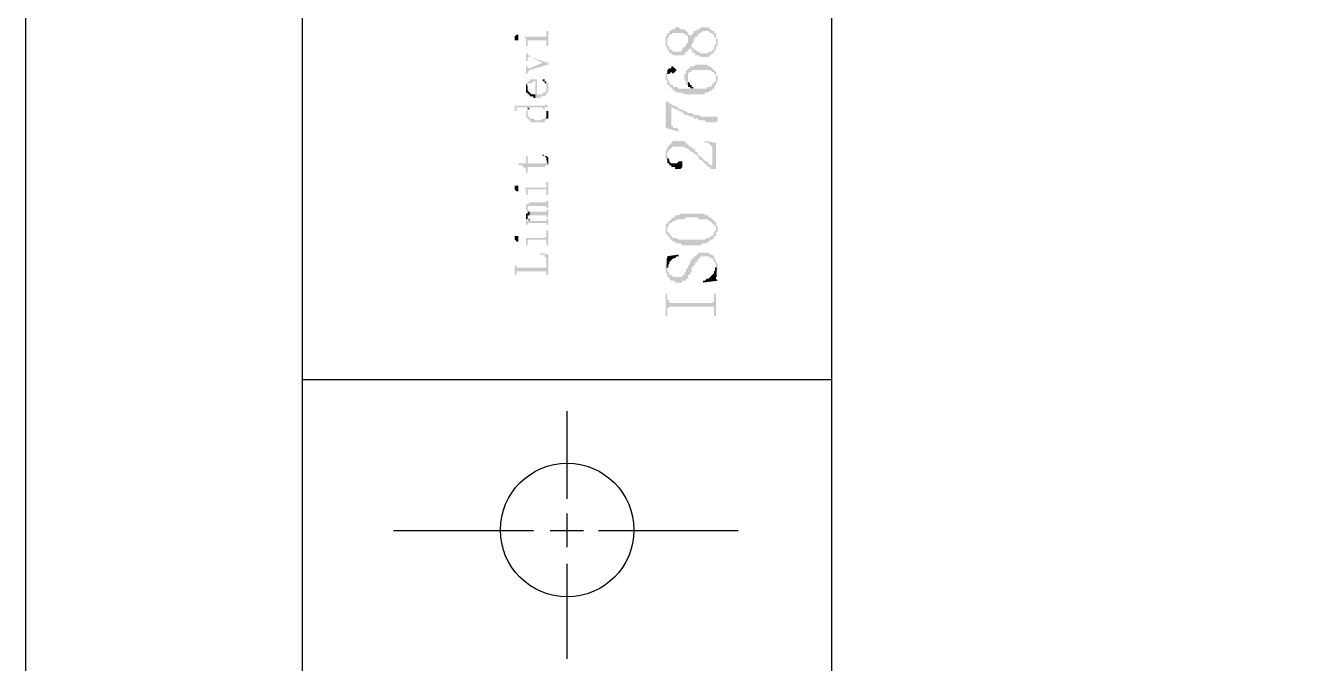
# Model space of a CAD drawing. Header units: millimetres. Extents: x 1448 to 2566, y 1057 to 1416.
# Drawn here: x 2146.13 to 2176.94, y 1303.94 to 1319.4 of the extents above; entities that cross this region are included whole.
import ezdxf

# ---------------------------------------------------------------- set-up
doc = ezdxf.new("R2010")
doc.units = ezdxf.units.MM

msp = doc.modelspace()

# ---------------------------------------------------------------- hatches: boundary and pattern name
at = {"transparency": 33554559}
for points in [[(2157.97953, 1319.08357), (2157.97953, 1319.03843), (2158.0698, 1319.03843), (2158.0698, 1319.08357), (2158.0698, 1319.1287), (2158.0698, 1319.17383), (2158.02466, 1319.17383), (2157.97953, 1319.1287), (2157.97953, 1319.1287)], [(2158.20519, 1319.1287), (2158.20519, 1319.1287), (2158.25033, 1319.08357), (2158.25033, 1319.03843), (2158.25033, 1318.9933), (2158.25033, 1318.90304), (2158.29546, 1318.90304), (2158.29546, 1319.03843), (2158.74678, 1319.03843), (2158.74678, 1318.90304), (2158.79191, 1318.90304), (2158.79191, 1319.2641), (2158.74678, 1319.2641), (2158.74678, 1319.17383), (2158.74678, 1319.1287), (2158.70165, 1319.1287)], [(2161.63524, 1318.9933), (2161.63524, 1318.90304), (2161.68037, 1318.85791), (2161.68037, 1318.81277), (2161.68037, 1318.81277), (2161.7255, 1318.76764), (2161.7255, 1318.72251), (2161.77064, 1318.72251), (2161.81577, 1318.67738), (2162.08656, 1318.67738), (2162.08656, 1318.72251), (2162.13169, 1318.72251), (2162.13169, 1318.76764), (2162.17682, 1318.76764), (2162.17682, 1318.81277), (2162.22196, 1318.81277), (2162.22196, 1318.85791), (2162.22196, 1318.85791), (2162.26709, 1318.81277), (2162.26709, 1318.94817), (2162.26709, 1318.94817), (2162.31222, 1318.9933), (2162.31222, 1319.08357), (2162.35735, 1319.08357), (2162.35735, 1319.1287), (2162.40249, 1319.1287), (2162.40249, 1319.17383), (2162.44762, 1319.17383), (2162.44762, 1319.21896), (2162.49275, 1319.21896), (2162.53788, 1319.2641), (2162.67328, 1319.2641), (2162.71841, 1319.21896), (2162.76354, 1319.21896), (2162.76354, 1319.17383), (2162.80868, 1319.17383), (2162.80868, 1319.1287), (2162.80868, 1319.1287), (2162.85381, 1319.08357), (2162.85381, 1318.81277), (2162.85381, 1318.90304), (2162.89894, 1318.90304), (2162.89894, 1319.08357), (2162.85381, 1319.08357), (2162.85381, 1319.21896), (2162.80868, 1319.21896), (2162.80868, 1319.2641), (2162.76354, 1319.2641), (2162.71841, 1319.30923), (2162.71841, 1319.30923), (2162.67328, 1319.35436), (2162.49275, 1319.35436), (2162.44762, 1319.30923), (2162.40249, 1319.30923), (2162.35735, 1319.2641), (2162.31222, 1319.2641), (2162.31222, 1319.21896), (2162.26709, 1319.17383), (2162.26709, 1319.17383), (2162.22196, 1319.1287), (2162.22196, 1319.17383), (2162.17682, 1319.08357), (2162.17682, 1319.03843), (2162.17682, 1318.9933), (2162.13169, 1318.94817), (2162.13169, 1318.90304), (2162.08656, 1318.90304), (2162.08656, 1318.85791), (2162.04143, 1318.85791), (2162.04143, 1318.81277), (2161.9963, 1318.76764), (2161.81577, 1318.76764), (2161.77064, 1318.81277), (2161.7255, 1318.81277), (2161.7255, 1318.90304), (2161.68037, 1318.90304), (2161.68037, 1319.17383), (2161.68037, 1319.17383), (2161.63524, 1319.1287), (2161.63524, 1319.03843)], [(2161.68037, 1319.17383), (2161.68037, 1318.9933), (2161.68037, 1319.08357), (2161.7255, 1319.1287), (2161.7255, 1319.17383), (2161.77064, 1319.17383), (2161.81577, 1319.21896), (2162.08656, 1319.21896), (2162.08656, 1319.17383), (2162.13169, 1319.17383), (2162.17682, 1319.1287), (2162.17682, 1319.08357), (2162.17682, 1319.08357), (2162.22196, 1319.17383), (2162.17682, 1319.17383), (2162.17682, 1319.21896), (2162.13169, 1319.2641), (2162.13169, 1319.2641), (2162.08656, 1319.30923), (2161.9963, 1319.30923), (2161.95116, 1319.35436), (2161.8609, 1319.35436), (2161.8609, 1319.30923), (2161.77064, 1319.30923), (2161.77064, 1319.2641), (2161.7255, 1319.2641), (2161.7255, 1319.21896), (2161.68037, 1319.21896)], [(2162.26709, 1318.81277), (2162.26709, 1318.76764), (2162.31222, 1318.76764), (2162.31222, 1318.72251), (2162.35735, 1318.72251), (2162.35735, 1318.67738), (2162.44762, 1318.67738), (2162.49275, 1318.63225), (2162.67328, 1318.63225), (2162.71841, 1318.67738), (2162.71841, 1318.67738), (2162.76354, 1318.72251), (2162.80868, 1318.72251), (2162.80868, 1318.76764), (2162.80868, 1318.76764), (2162.85381, 1318.81277), (2162.85381, 1318.9933), (2162.85381, 1318.94817), (2162.85381, 1318.94817), (2162.80868, 1318.90304), (2162.80868, 1318.81277), (2162.76354, 1318.81277), (2162.76354, 1318.76764), (2162.67328, 1318.76764), (2162.67328, 1318.72251), (2162.49275, 1318.72251), (2162.44762, 1318.76764), (2162.40249, 1318.76764), (2162.35735, 1318.81277), (2162.31222, 1318.81277), (2162.31222, 1318.85791), (2162.26709, 1318.85791), (2162.26709, 1318.90304)], [(2158.25033, 1318.72251), (2158.25033, 1318.54198), (2158.29546, 1318.54198), (2158.29546, 1318.58711), (2158.29546, 1318.63225), (2158.34059, 1318.63225), (2158.65652, 1318.49685), (2158.65652, 1318.49685), (2158.79191, 1318.45172), (2158.79191, 1318.49685), (2158.34059, 1318.63225), (2158.34059, 1318.67738), (2158.29546, 1318.67738), (2158.29546, 1318.72251), (2158.29546, 1318.72251)], [(2158.25033, 1318.40658), (2158.25033, 1318.22606), (2158.29546, 1318.22606), (2158.29546, 1318.27119), (2158.29546, 1318.27119), (2158.34059, 1318.31632), (2158.79191, 1318.45172), (2158.65652, 1318.49685), (2158.34059, 1318.36145), (2158.29546, 1318.36145), (2158.29546, 1318.40658), (2158.29546, 1318.40658)], [(2161.63524, 1318.18092), (2161.63524, 1318.09066), (2161.63524, 1318.09066), (2161.68037, 1318.04553), (2161.68037, 1317.95526), (2161.7255, 1317.95526), (2161.7255, 1317.91013), (2161.77064, 1317.91013), (2161.77064, 1317.865), (2161.81577, 1317.865), (2161.81577, 1317.81987), (2161.8609, 1317.81987), (2161.90603, 1317.77473), (2162.04143, 1317.77473), (2162.08656, 1317.7296), (2162.58301, 1317.7296), (2162.58301, 1317.77473), (2162.67328, 1317.77473), (2162.71841, 1317.81987), (2162.76354, 1317.81987), (2162.76354, 1317.865), (2162.80868, 1317.865), (2162.80868, 1317.91013), (2162.85381, 1317.95526), (2162.85381, 1318.13579), (2162.85381, 1318.04553), (2162.80868, 1318.04553), (2162.80868, 1318.00039), (2162.76354, 1318.00039), (2162.76354, 1317.95526), (2162.71841, 1317.91013), (2162.62815, 1317.91013), (2162.62815, 1317.865), (2162.35735, 1317.865), (2162.31222, 1317.91013), (2162.26709, 1317.865), (2161.95116, 1317.865), (2161.90603, 1317.91013), (2161.81577, 1317.91013), (2161.81577, 1317.95526), (2161.77064, 1317.95526), (2161.7255, 1318.00039), (2161.7255, 1318.04553), (2161.68037, 1318.09066), (2161.68037, 1318.13579), (2161.68037, 1318.31632), (2161.68037, 1318.27119), (2161.63524, 1318.22606), (2161.63524, 1318.22606)], [(2161.68037, 1318.31632), (2161.68037, 1318.13579), (2161.68037, 1318.22606), (2161.7255, 1318.22606), (2161.77064, 1318.27119), (2161.77064, 1318.27119), (2161.81577, 1318.22606), (2161.81577, 1318.22606), (2161.8609, 1318.27119), (2161.8609, 1318.27119), (2161.90603, 1318.31632), (2161.8609, 1318.36145), (2161.8609, 1318.36145), (2161.81577, 1318.40658), (2161.77064, 1318.40658), (2161.77064, 1318.36145), (2161.7255, 1318.36145)], [(2162.08656, 1318.13579), (2162.08656, 1318.09066), (2162.08656, 1318.09066), (2162.13169, 1318.04553), (2162.13169, 1317.95526), (2162.17682, 1317.95526), (2162.17682, 1318.18092), (2162.17682, 1318.22606), (2162.22196, 1318.27119), (2162.26709, 1318.27119), (2162.26709, 1318.31632), (2162.71841, 1318.31632), (2162.76354, 1318.27119), (2162.80868, 1318.27119), (2162.80868, 1318.22606), (2162.85381, 1318.18092), (2162.85381, 1318.13579), (2162.85381, 1317.95526), (2162.85381, 1318.00039), (2162.89894, 1318.04553), (2162.89894, 1318.09066), (2162.89894, 1318.18092), (2162.85381, 1318.18092), (2162.85381, 1318.27119), (2162.80868, 1318.31632), (2162.80868, 1318.31632), (2162.76354, 1318.36145), (2162.76354, 1318.36145), (2162.71841, 1318.40658), (2162.67328, 1318.40658), (2162.62815, 1318.45172), (2162.35735, 1318.45172), (2162.31222, 1318.40658), (2162.22196, 1318.40658), (2162.22196, 1318.36145), (2162.17682, 1318.36145), (2162.17682, 1318.31632), (2162.13169, 1318.31632), (2162.13169, 1318.22606), (2162.08656, 1318.22606), (2162.08656, 1318.18092)], [(2158.25033, 1318.00039), (2158.29546, 1317.91013), (2158.29546, 1317.95526), (2158.29546, 1318.00039), (2158.38572, 1318.00039), (2158.43085, 1318.04553), (2158.47599, 1318.04553), (2158.47599, 1317.63934), (2158.61138, 1317.63934), (2158.61138, 1317.68447), (2158.70165, 1317.68447), (2158.74678, 1317.7296), (2158.74678, 1317.77473), (2158.79191, 1317.77473), (2158.79191, 1317.81987), (2158.79191, 1317.865), (2158.79191, 1317.91013), (2158.79191, 1317.95526), (2158.79191, 1318.00039), (2158.74678, 1318.00039), (2158.74678, 1317.91013), (2158.74678, 1317.865), (2158.74678, 1317.81987), (2158.74678, 1317.81987), (2158.70165, 1317.77473), (2158.65652, 1317.77473), (2158.65652, 1317.7296), (2158.52112, 1317.7296), (2158.52112, 1318.09066), (2158.34059, 1318.09066), (2158.34059, 1318.04553), (2158.29546, 1318.04553), (2158.29546, 1318.00039), (2158.29546, 1318.00039)], [(2158.25033, 1317.865), (2158.25033, 1317.81987), (2158.25033, 1317.77473), (2158.29546, 1317.77473), (2158.29546, 1317.7296), (2158.34059, 1317.7296), (2158.34059, 1317.68447), (2158.43085, 1317.68447), (2158.43085, 1317.63934), (2158.47599, 1317.63934), (2158.47599, 1317.7296), (2158.38572, 1317.7296), (2158.34059, 1317.77473), (2158.34059, 1317.77473), (2158.29546, 1317.81987), (2158.29546, 1317.91013), (2158.25033, 1318.00039), (2158.25033, 1317.95526), (2158.25033, 1317.91013)], [(2158.65652, 1318.09066), (2158.65652, 1318.04553), (2158.70165, 1318.04553), (2158.70165, 1318.00039), (2158.74678, 1318.00039), (2158.74678, 1317.95526), (2158.74678, 1317.91013), (2158.74678, 1318.04553), (2158.70165, 1318.04553), (2158.70165, 1318.09066)], [(2162.17682, 1317.95526), (2162.17682, 1317.91013), (2162.22196, 1317.91013), (2162.26709, 1317.865), (2162.26709, 1317.865), (2162.31222, 1317.91013), (2162.26709, 1317.91013), (2162.26709, 1317.95526), (2162.22196, 1317.95526), (2162.22196, 1318.00039), (2162.22196, 1318.00039), (2162.17682, 1318.04553), (2162.17682, 1318.13579)], [(2157.9344, 1317.45881), (2157.97953, 1317.45881), (2157.97953, 1317.41368), (2157.97953, 1317.32341), (2158.02466, 1317.32341), (2158.02466, 1317.36854), (2158.02466, 1317.41368), (2158.29546, 1317.41368), (2158.34059, 1317.36854), (2158.34059, 1317.41368), (2158.65652, 1317.41368), (2158.65652, 1317.36854), (2158.70165, 1317.36854), (2158.70165, 1317.41368), (2158.79191, 1317.41368), (2158.79191, 1317.45881), (2158.74678, 1317.45881), (2158.74678, 1317.50394), (2158.74678, 1317.54907), (2158.74678, 1317.50394), (2158.74678, 1317.50394), (2158.70165, 1317.45881), (2158.70165, 1317.45881)], [(2158.25033, 1317.27828), (2158.25033, 1317.23315), (2158.25033, 1317.18802), (2158.25033, 1317.18802), (2158.29546, 1317.14288), (2158.29546, 1317.14288), (2158.34059, 1317.09775), (2158.34059, 1317.09775), (2158.38572, 1317.05262), (2158.70165, 1317.05262), (2158.70165, 1317.09775), (2158.74678, 1317.09775), (2158.74678, 1317.27828), (2158.74678, 1317.23315), (2158.74678, 1317.18802), (2158.70165, 1317.18802), (2158.70165, 1317.14288), (2158.65652, 1317.14288), (2158.61138, 1317.09775), (2158.47599, 1317.09775), (2158.43085, 1317.14288), (2158.34059, 1317.14288), (2158.34059, 1317.18802), (2158.29546, 1317.18802), (2158.29546, 1317.23315), (2158.29546, 1317.36854), (2158.25033, 1317.32341)], [(2158.29546, 1317.36854), (2158.29546, 1317.27828), (2158.29546, 1317.32341), (2158.29546, 1317.36854), (2158.34059, 1317.36854), (2158.29546, 1317.41368)], [(2158.70165, 1317.36854), (2158.74678, 1317.36854), (2158.74678, 1317.32341), (2158.74678, 1317.27828), (2158.74678, 1317.14288), (2158.79191, 1317.14288), (2158.79191, 1317.18802), (2158.79191, 1317.23315), (2158.79191, 1317.27828), (2158.79191, 1317.32341), (2158.74678, 1317.32341), (2158.74678, 1317.36854), (2158.70165, 1317.36854), (2158.70165, 1317.41368)], [(2161.63524, 1317.54907), (2161.63524, 1316.91722), (2161.95116, 1316.82696), (2161.95116, 1316.87209), (2161.95116, 1316.87209), (2161.90603, 1316.91722), (2161.81577, 1316.91722), (2161.81577, 1316.96236), (2161.77064, 1316.96236), (2161.77064, 1317.41368), (2161.7255, 1317.50394), (2161.7255, 1317.54907)], [(2161.7255, 1317.50394), (2161.77064, 1317.41368), (2161.81577, 1317.41368), (2161.8609, 1317.36854), (2161.90603, 1317.36854), (2161.95116, 1317.32341), (2161.9963, 1317.32341), (2162.04143, 1317.27828), (2162.08656, 1317.27828), (2162.08656, 1317.23315), (2162.17682, 1317.23315), (2162.22196, 1317.18802), (2162.31222, 1317.18802), (2162.31222, 1317.14288), (2162.40249, 1317.14288), (2162.44762, 1317.09775), (2162.58301, 1317.09775), (2162.62815, 1317.05262), (2162.85381, 1317.05262), (2162.89894, 1317.09775), (2162.89894, 1317.18802), (2162.49275, 1317.18802), (2162.44762, 1317.23315), (2162.31222, 1317.23315), (2162.26709, 1317.27828), (2162.17682, 1317.27828), (2162.13169, 1317.32341), (2162.08656, 1317.32341), (2162.04143, 1317.36854), (2161.95116, 1317.36854), (2161.95116, 1317.41368), (2161.90603, 1317.41368), (2161.8609, 1317.45881), (2161.81577, 1317.45881), (2161.77064, 1317.50394)], [(2161.63524, 1316.28537), (2161.63524, 1316.14998), (2161.68037, 1316.14998), (2161.68037, 1316.10484), (2161.68037, 1316.28537), (2161.68037, 1316.3305), (2161.7255, 1316.37564), (2161.7255, 1316.37564), (2161.77064, 1316.42077), (2161.77064, 1316.42077), (2161.81577, 1316.4659), (2162.08656, 1316.4659), (2162.13169, 1316.42077), (2162.17682, 1316.42077), (2162.22196, 1316.37564), (2162.22196, 1316.37564), (2162.26709, 1316.3305), (2162.31222, 1316.3305), (2162.31222, 1316.28537), (2162.35735, 1316.28537), (2162.40249, 1316.24024), (2162.40249, 1316.24024), (2162.44762, 1316.19511), (2162.44762, 1316.14998), (2162.49275, 1316.14998), (2162.53788, 1316.10484), (2162.53788, 1316.10484), (2162.58301, 1316.05971), (2162.58301, 1316.05971), (2162.62815, 1316.01458), (2162.62815, 1316.01458), (2162.67328, 1315.96945), (2162.71841, 1315.96945), (2162.71841, 1315.92432), (2162.76354, 1315.92432), (2162.76354, 1316.01458), (2162.71841, 1316.01458), (2162.67328, 1316.05971), (2162.62815, 1316.10484), (2162.58301, 1316.10484), (2162.58301, 1316.14998), (2162.53788, 1316.14998), (2162.53788, 1316.19511), (2162.49275, 1316.19511), (2162.49275, 1316.24024), (2162.44762, 1316.24024), (2162.40249, 1316.28537), (2162.40249, 1316.3305), (2162.35735, 1316.3305), (2162.35735, 1316.37564), (2162.31222, 1316.42077), (2162.26709, 1316.42077), (2162.26709, 1316.4659), (2162.22196, 1316.4659), (2162.17682, 1316.51103), (2162.17682, 1316.51103), (2162.13169, 1316.55617), (2162.13169, 1316.55617), (2162.08656, 1316.6013), (2161.81577, 1316.6013), (2161.77064, 1316.55617), (2161.77064, 1316.55617), (2161.7255, 1316.51103), (2161.7255, 1316.51103), (2161.68037, 1316.4659), (2161.68037, 1316.42077), (2161.63524, 1316.37564), (2161.63524, 1316.3305), (2161.63524, 1316.3305)], [(2162.58301, 1316.6013), (2162.58301, 1316.55617), (2162.67328, 1316.55617), (2162.71841, 1316.51103), (2162.71841, 1316.51103), (2162.76354, 1316.4659), (2162.76354, 1315.92432), (2162.85381, 1315.92432), (2162.85381, 1316.55617)], [(2158.0698, 1316.05971), (2158.0698, 1316.01458), (2158.16006, 1316.01458), (2158.20519, 1315.96945), (2158.20519, 1315.96945), (2158.25033, 1315.92432), (2158.25033, 1315.87918), (2158.25033, 1315.83405), (2158.29546, 1315.83405), (2158.29546, 1315.96945), (2158.70165, 1315.96945), (2158.74678, 1316.01458), (2158.79191, 1316.01458), (2158.74678, 1316.14998), (2158.74678, 1316.10484), (2158.74678, 1316.05971), (2158.29546, 1316.05971), (2158.29546, 1316.24024), (2158.25033, 1316.24024), (2158.25033, 1316.05971)], [(2158.65652, 1316.24024), (2158.70165, 1316.24024), (2158.74678, 1316.19511), (2158.74678, 1316.14998), (2158.74678, 1316.14998), (2158.79191, 1316.01458), (2158.79191, 1316.05971), (2158.79191, 1316.10484), (2158.79191, 1316.14998), (2158.79191, 1316.19511), (2158.79191, 1316.19511), (2158.74678, 1316.24024), (2158.70165, 1316.24024), (2158.65652, 1316.28537), (2158.65652, 1316.28537)], [(2161.68037, 1316.10484), (2161.68037, 1316.05971), (2161.7255, 1316.05971), (2161.7255, 1316.01458), (2161.77064, 1316.01458), (2161.77064, 1315.96945), (2161.8609, 1315.96945), (2161.8609, 1315.92432), (2161.9963, 1315.92432), (2162.04143, 1315.96945), (2162.04143, 1316.05971), (2162.04143, 1316.10484), (2161.95116, 1316.10484), (2161.90603, 1316.05971), (2161.77064, 1316.05971), (2161.7255, 1316.10484), (2161.7255, 1316.14998), (2161.68037, 1316.19511), (2161.68037, 1316.24024)], [(2157.97953, 1315.47299), (2157.97953, 1315.42786), (2157.97953, 1315.42786), (2158.02466, 1315.38273), (2158.0698, 1315.38273), (2158.0698, 1315.42786), (2158.0698, 1315.47299), (2158.0698, 1315.51813), (2157.97953, 1315.51813)], [(2158.20519, 1315.47299), (2158.20519, 1315.47299), (2158.25033, 1315.42786), (2158.25033, 1315.38273), (2158.25033, 1315.3376), (2158.25033, 1315.29246), (2158.29546, 1315.29246), (2158.29546, 1315.38273), (2158.29546, 1315.42786), (2158.74678, 1315.42786), (2158.74678, 1315.38273), (2158.74678, 1315.29246), (2158.79191, 1315.29246), (2158.79191, 1315.60839), (2158.74678, 1315.60839), (2158.74678, 1315.51813), (2158.74678, 1315.47299), (2158.70165, 1315.47299)], [(2158.25033, 1314.97654), (2158.25033, 1314.93141), (2158.25033, 1314.93141), (2158.29546, 1314.88628), (2158.34059, 1314.88628), (2158.34059, 1314.79601), (2158.74678, 1314.79601), (2158.74678, 1314.75088), (2158.79191, 1314.75088), (2158.79191, 1314.93141), (2158.74678, 1314.93141), (2158.74678, 1314.88628), (2158.34059, 1314.88628), (2158.29546, 1314.93141), (2158.29546, 1314.97654), (2158.29546, 1315.0668), (2158.25033, 1315.0668), (2158.25033, 1315.02167)], [(2158.25033, 1314.79601), (2158.25033, 1314.75088), (2158.25033, 1314.70575), (2158.29546, 1314.70575), (2158.29546, 1314.79601), (2158.34059, 1314.79601), (2158.34059, 1314.88628), (2158.29546, 1314.88628), (2158.29546, 1314.84114), (2158.25033, 1314.84114)], [(2158.29546, 1315.0668), (2158.29546, 1314.97654), (2158.29546, 1315.02167), (2158.74678, 1315.02167), (2158.74678, 1314.97654), (2158.79191, 1314.97654), (2158.79191, 1315.15707), (2158.74678, 1315.15707), (2158.74678, 1315.11194), (2158.34059, 1315.11194)], [(2158.25033, 1314.66061), (2158.25033, 1314.61548), (2158.25033, 1314.57035), (2158.29546, 1314.57035), (2158.29546, 1314.61548), (2158.74678, 1314.61548), (2158.74678, 1314.57035), (2158.79191, 1314.57035), (2158.79191, 1314.70575), (2158.74678, 1314.70575), (2158.74678, 1314.66061), (2158.34059, 1314.66061), (2158.34059, 1314.70575), (2158.34059, 1314.66061)], [(2158.29546, 1314.70575), (2158.29546, 1314.70575), (2158.34059, 1314.66061), (2158.34059, 1314.70575), (2158.29546, 1314.70575), (2158.29546, 1314.75088), (2158.29546, 1314.75088)], [(2161.63524, 1314.48009), (2161.63524, 1314.34469), (2161.68037, 1314.34469), (2161.68037, 1314.29956), (2161.7255, 1314.29956), (2161.7255, 1314.25442), (2161.77064, 1314.20929), (2161.77064, 1314.20929), (2161.81577, 1314.16416), (2161.8609, 1314.16416), (2161.90603, 1314.11903), (2161.9963, 1314.11903), (2162.04143, 1314.0739), (2162.49275, 1314.0739), (2162.53788, 1314.11903), (2162.62815, 1314.11903), (2162.67328, 1314.16416), (2162.67328, 1314.16416), (2162.71841, 1314.20929), (2162.76354, 1314.20929), (2162.80868, 1314.25442), (2162.80868, 1314.29956), (2162.85381, 1314.29956), (2162.85381, 1314.38982), (2162.89894, 1314.38982), (2162.89894, 1314.48009), (2162.89894, 1314.52522), (2162.85381, 1314.57035), (2162.85381, 1314.61548), (2162.85381, 1314.48009), (2162.85381, 1314.43495), (2162.80868, 1314.38982), (2162.80868, 1314.34469), (2162.76354, 1314.29956), (2162.71841, 1314.29956), (2162.71841, 1314.25442), (2162.62815, 1314.25442), (2162.58301, 1314.20929), (2161.95116, 1314.20929), (2161.90603, 1314.25442), (2161.81577, 1314.25442), (2161.77064, 1314.29956), (2161.77064, 1314.29956), (2161.7255, 1314.34469), (2161.7255, 1314.38982), (2161.68037, 1314.38982), (2161.68037, 1314.61548), (2161.68037, 1314.61548), (2161.63524, 1314.57035)], [(2161.68037, 1314.61548), (2161.68037, 1314.48009), (2161.68037, 1314.52522), (2161.68037, 1314.52522), (2161.7255, 1314.57035), (2161.7255, 1314.61548), (2161.77064, 1314.61548), (2161.81577, 1314.66061), (2161.8609, 1314.66061), (2161.90603, 1314.70575), (2162.08656, 1314.70575), (2162.13169, 1314.75088), (2162.40249, 1314.75088), (2162.44762, 1314.70575), (2162.67328, 1314.70575), (2162.67328, 1314.66061), (2162.71841, 1314.66061), (2162.76354, 1314.61548), (2162.76354, 1314.61548), (2162.80868, 1314.57035), (2162.80868, 1314.57035), (2162.85381, 1314.52522), (2162.85381, 1314.48009), (2162.85381, 1314.61548), (2162.80868, 1314.66061), (2162.80868, 1314.66061), (2162.76354, 1314.70575), (2162.76354, 1314.70575), (2162.71841, 1314.75088), (2162.67328, 1314.75088), (2162.67328, 1314.79601), (2162.58301, 1314.79601), (2162.58301, 1314.84114), (2161.9963, 1314.84114), (2161.95116, 1314.79601), (2161.8609, 1314.79601), (2161.8609, 1314.75088), (2161.81577, 1314.75088), (2161.77064, 1314.70575), (2161.77064, 1314.70575), (2161.7255, 1314.66061), (2161.7255, 1314.66061)], [(2157.97953, 1314.25442), (2157.97953, 1314.20929), (2157.97953, 1314.20929), (2158.02466, 1314.16416), (2158.0698, 1314.16416), (2158.0698, 1314.20929), (2158.0698, 1314.25442), (2158.0698, 1314.29956), (2157.97953, 1314.29956)], [(2158.20519, 1314.25442), (2158.25033, 1314.25442), (2158.25033, 1314.20929), (2158.25033, 1314.16416), (2158.25033, 1314.11903), (2158.25033, 1314.0739), (2158.29546, 1314.0739), (2158.29546, 1314.16416), (2158.29546, 1314.20929), (2158.74678, 1314.20929), (2158.74678, 1314.0739), (2158.79191, 1314.0739), (2158.79191, 1314.43495), (2158.74678, 1314.43495), (2158.74678, 1314.29956), (2158.74678, 1314.29956), (2158.70165, 1314.25442)], [(2158.61138, 1313.89337), (2158.61138, 1313.84824), (2158.70165, 1313.84824), (2158.70165, 1313.8031), (2158.70165, 1313.8031), (2158.74678, 1313.75797), (2158.74678, 1313.35178), (2158.79191, 1313.35178), (2158.79191, 1313.84824)], [(2161.63524, 1313.53231), (2161.63524, 1313.39691), (2161.68037, 1313.39691), (2161.68037, 1313.30665), (2161.7255, 1313.30665), (2161.7255, 1313.26152), (2161.7255, 1313.26152), (2161.77064, 1313.21638), (2161.8609, 1313.21638), (2161.8609, 1313.17125), (2162.04143, 1313.17125), (2162.04143, 1313.21638), (2162.13169, 1313.21638), (2162.13169, 1313.26152), (2162.17682, 1313.26152), (2162.17682, 1313.35178), (2162.22196, 1313.35178), (2162.22196, 1313.39691), (2162.26709, 1313.44205), (2162.26709, 1313.53231), (2162.31222, 1313.57744), (2162.31222, 1313.57744), (2162.35735, 1313.62257), (2162.35735, 1313.66771), (2162.40249, 1313.66771), (2162.40249, 1313.71284), (2162.40249, 1313.71284), (2162.44762, 1313.75797), (2162.44762, 1313.75797), (2162.49275, 1313.8031), (2162.67328, 1313.8031), (2162.71841, 1313.75797), (2162.76354, 1313.75797), (2162.80868, 1313.71284), (2162.80868, 1313.66771), (2162.85381, 1313.62257), (2162.85381, 1313.39691), (2162.85381, 1313.44205), (2162.89894, 1313.48718), (2162.89894, 1313.53231), (2162.89894, 1313.62257), (2162.85381, 1313.66771), (2162.85381, 1313.71284), (2162.85381, 1313.71284), (2162.80868, 1313.75797), (2162.80868, 1313.8031), (2162.80868, 1313.8031), (2162.76354, 1313.84824), (2162.71841, 1313.84824), (2162.67328, 1313.89337), (2162.44762, 1313.89337), (2162.40249, 1313.84824), (2162.40249, 1313.84824), (2162.35735, 1313.8031), (2162.31222, 1313.8031), (2162.31222, 1313.75797), (2162.26709, 1313.75797), (2162.26709, 1313.71284), (2162.22196, 1313.66771), (2162.22196, 1313.62257), (2162.17682, 1313.57744), (2162.17682, 1313.53231), (2162.13169, 1313.48718), (2162.13169, 1313.44205), (2162.08656, 1313.39691), (2162.08656, 1313.35178), (2162.04143, 1313.35178), (2162.04143, 1313.30665), (2161.81577, 1313.30665), (2161.77064, 1313.35178), (2161.7255, 1313.35178), (2161.7255, 1313.39691), (2161.7255, 1313.39691), (2161.68037, 1313.44205), (2161.68037, 1313.71284), (2161.68037, 1313.66771), (2161.63524, 1313.62257), (2161.63524, 1313.57744), (2161.63524, 1313.57744)], [(2161.63524, 1313.8031), (2161.68037, 1313.8031), (2161.68037, 1313.57744), (2161.7255, 1313.62257), (2161.7255, 1313.66771), (2161.7255, 1313.66771), (2161.77064, 1313.71284), (2161.77064, 1313.71284), (2161.81577, 1313.75797), (2161.8609, 1313.75797), (2161.90603, 1313.8031), (2161.95116, 1313.8031), (2161.95116, 1313.84824)], [(2157.97953, 1313.57744), (2157.97953, 1313.35178), (2158.02466, 1313.35178), (2158.02466, 1313.39691), (2158.02466, 1313.44205), (2158.74678, 1313.44205), (2158.74678, 1313.39691), (2158.74678, 1313.57744), (2158.74678, 1313.53231), (2158.02466, 1313.53231), (2158.02466, 1313.57744), (2158.02466, 1313.57744)], [(2162.53788, 1313.21638), (2162.53788, 1313.17125), (2162.89894, 1313.21638), (2162.85381, 1313.26152), (2162.85381, 1313.30665), (2162.85381, 1313.48718), (2162.80868, 1313.44205), (2162.80868, 1313.39691), (2162.80868, 1313.39691), (2162.76354, 1313.35178), (2162.76354, 1313.35178), (2162.71841, 1313.30665), (2162.71841, 1313.30665), (2162.67328, 1313.26152), (2162.62815, 1313.26152), (2162.58301, 1313.21638)], [(2161.63524, 1312.90046), (2161.63524, 1312.35887), (2161.68037, 1312.35887), (2161.68037, 1312.5394), (2161.7255, 1312.58453), (2162.80868, 1312.58453), (2162.80868, 1312.35887), (2162.85381, 1312.35887), (2162.85381, 1312.90046), (2162.80868, 1312.90046), (2162.80868, 1312.76506), (2162.80868, 1312.71993), (2162.80868, 1312.71993), (2162.76354, 1312.6748), (2161.7255, 1312.6748), (2161.7255, 1312.71993), (2161.7255, 1312.71993), (2161.68037, 1312.76506), (2161.68037, 1312.90046)]]:
    msp.add_hatch(color=256, dxfattribs=at).paths.add_polyline_path(points)

# ---------------------------------------------------------------- linework, layer by layer
msp.add_line((2152.83439, 1409.56132), (2152.83439, 1122.82038))
for points in [[(2566.12792, 1118.56132), (2566.12792, 1415.56132), (2146.12793, 1415.56132), (2146.12793, 1118.56132)], [(2161.68037, 1313.71284), (2161.68037, 1313.53231), (2161.68037, 1313.57744), (2161.68037, 1313.75797), (2161.68037, 1313.75797)], [(2162.85381, 1313.48718), (2162.85381, 1313.30665), (2162.85381, 1313.53231), (2162.85381, 1313.53231)]]:
    msp.add_lwpolyline(points, close=True)
for points in [[(2165.652, 1409.56132), (2165.652, 1122.82038)], [(2152.83447, 1310.82438), (2165.652, 1310.82438)], [(2159.24323, 1310.05713), (2159.24323, 1307.93592)], [(2159.24323, 1307.57486), (2159.24323, 1306.76248)], [(2155.04594, 1307.16867), (2158.43085, 1307.16867)], [(2158.83704, 1307.16867), (2159.64942, 1307.16867)], [(2160.01048, 1307.16867), (2163.39539, 1307.16867)], [(2159.24323, 1306.35629), (2159.24323, 1304.05455)]]:
    msp.add_lwpolyline(points)
msp.add_circle((2159.25045, 1307.17598), 1.61756)

doc.saveas('drawing.dxf')
